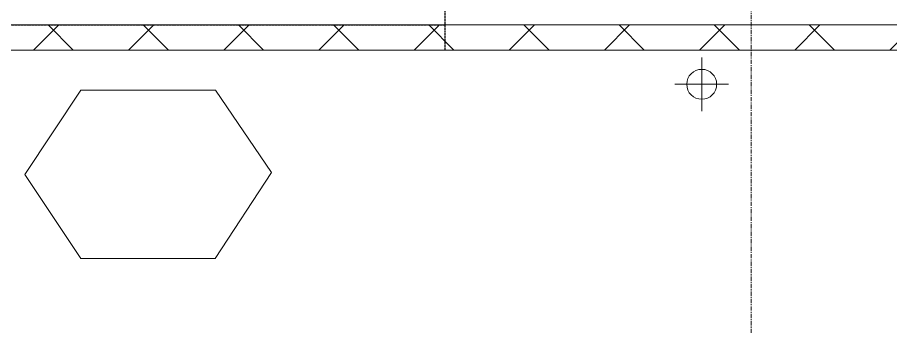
# Model space of a CAD drawing. Header units: millimetres. Extents: x -1971 to 39113, y -25802 to 13528.
# Drawn here: x 27753 to 30348, y -6114 to -5195 of the extents above; entities that cross this region are included whole.
import ezdxf

# ---------------------------------------------------------------- set-up
doc = ezdxf.new("R2010")
doc.units = ezdxf.units.MM
for name, pattern in [('Dash - Tight', [4.5, 3, -1.5]), ('Dot - Tight', [1, 0, -1]), ('Grid Line', [22.225, 12.7, -3.175, 3.175, -3.175])]:
    doc.linetypes.add(name, pattern=pattern)
for name, color, linetype, lineweight in [('A-DETL-HDLN', 90, 'Dot - Tight', 9), ('A-GLAZ-IDEN', 152, 'Continuous', 9), ('A-WALL', 113, 'Continuous', 18), ('A-WALL-PATT', 111, 'Continuous', 18), ('P-PIPE', 3, 'Continuous', 9), ('P-PIPE-CNTR', 3, 'Continuous', 9), ('S-GRID', 1, 'Continuous', 9)]:
    doc.layers.add(name, color=color, linetype=linetype, lineweight=lineweight)
pattern_1 = [(45, (0, 0), (-141.4214, 141.4214), []), (135, (0, 0), (-141.4214, -141.4214), [])]

# ---------------------------------------------------------------- blocks, each defined once
blk = doc.blocks.new('Annotation - Tag Window- Number - Annotation - Tag Window- Number-118879-Ground Floor')
at = {"layer": 'A-GLAZ-IDEN'}
for p, q in [((-2.993, 0.001), (-1.327, 2.501)), ((-1.327, 2.501), (2.682, 2.501)), ((2.682, 2.501), (4.34, 0.054)), ((-1.327, -2.499), (-2.993, 0.001)), ((2.665, -2.499), (4.34, 0.054)), ((-1.327, -2.499), (2.665, -2.499))]:
    blk.add_line(p, q, dxfattribs=at)

msp = doc.modelspace()

# ---------------------------------------------------------------- hatches: boundary and pattern name
at = {"layer": 'A-WALL-PATT', "lineweight": 9}
h = msp.add_hatch(dxfattribs=at)
h.set_pattern_fill('FP_3', color=256, style=0, pattern_type=2)
h.set_pattern_definition(pattern_1)
h.paths.add_polyline_path([(21096.789, -5291.636), (21104.04, -5291.636), (21104.04, -5216.636), (17284.04, -5216.636), (17284.04, -5291.636), (19585.329, -5291.636)])
h.paths.add_polyline_path([(15084.04, -5291.636), (15084.04, -5216.636), (14284.04, -5216.636), (14284.04, -5291.636)])
h.paths.add_polyline_path([(29934.04, -5291.636), (30034.04, -5291.636), (30033.358, -5216.636), (24104.04, -5216.636), (24104.04, -5291.636), (29426.645, -5291.636)])
h.paths.add_polyline_path([(10134.04, -5291.636), (11284.04, -5291.636), (11284.04, -5216.636), (10134.04, -5216.636)])
h = msp.add_hatch(dxfattribs=at)
h.set_pattern_fill('FP_3', color=256, style=0, pattern_type=2)
h.set_pattern_definition(pattern_1)
h.paths.add_polyline_path([(36084.04, -5291.636), (36209.04, -5291.636), (36209.04, -5216.636), (30034.04, -5216.636), (30034.04, -5291.636), (33911.952, -5291.636)])

# ---------------------------------------------------------------- linework, layer by layer
at = {"layer": 'A-DETL-HDLN', "linetype": 'Dash - Tight', "lineweight": 25}
for p, q in [((29024.19, -5291.636), (29024.19, -5091.636)), ((27124.19, -5216.636), (29024.19, -5216.636))]:
    msp.add_line(p, q, dxfattribs=at)
at = {"layer": 'A-WALL', "lineweight": 9}
for p, q in [((24104.04, -5216.636), (30034.04, -5216.636)), ((30034.04, -5216.636), (36209.04, -5216.636))]:
    msp.add_line(p, q, dxfattribs=at)
at = {"layer": 'A-WALL'}
for p, q in [((24104.04, -5291.636), (30034.04, -5291.636)), ((30034.04, -5291.636), (36284.04, -5291.636))]:
    msp.add_line(p, q, dxfattribs=at)
at = {"layer": 'P-PIPE'}
for start, end in [(0, 180), (180, 0)]:
    msp.add_arc((29787.197, -5393.636), 44.45, start, end, dxfattribs=at)
at = {"layer": 'P-PIPE-CNTR'}
for p, q in [((29787.197, -5473.636), (29787.197, -5313.636)), ((29707.197, -5393.636), (29867.197, -5393.636))]:
    msp.add_line(p, q, dxfattribs=at)
at = {"layer": 'S-GRID', "linetype": 'Grid Line'}
for p, q in [((29934.04, 10903.84), (29934.04, -9321.465)), ((-1062.147, -5291.636), (38143.478, -5291.636))]:
    msp.add_line(p, q, dxfattribs=at)

# ---------------------------------------------------------------- block references
at = {"layer": 'A-GLAZ-IDEN', "xscale": 99.99999999999993, "yscale": 99.99999999999993, "zscale": 99.99999999999993}
msp.add_blockref('Annotation - Tag Window- Number - Annotation - Tag Window- Number-118879-Ground Floor', (28074.19, -5661.636), dxfattribs=at)

doc.saveas('drawing.dxf')
